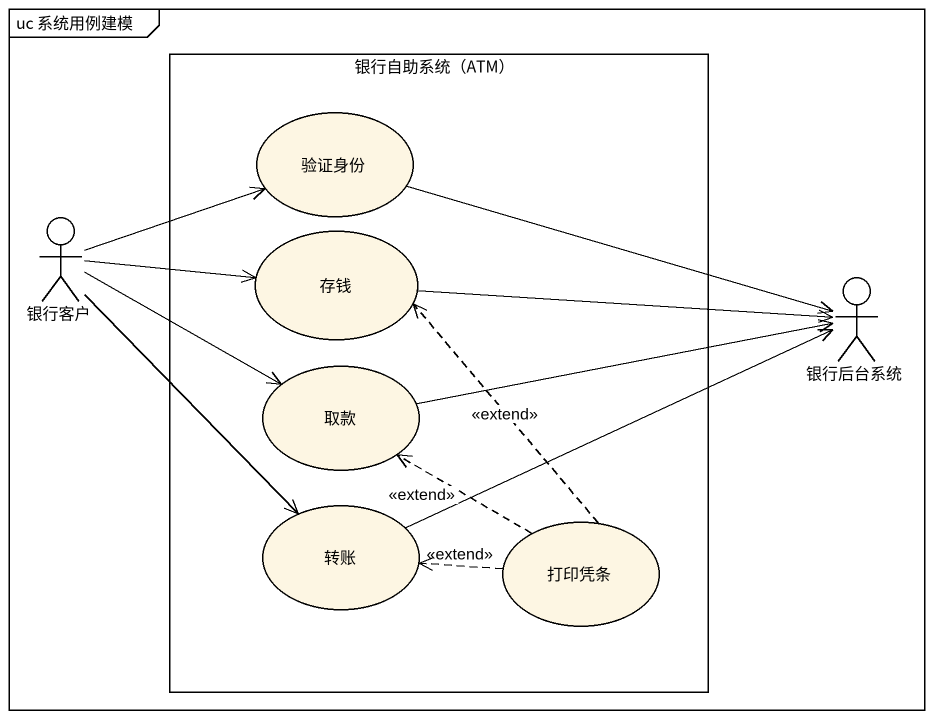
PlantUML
@startuml
mainframe uc 系统用例建模
rectangle "银行自助系统（ATM）" as 银行自助系统_ATM {
  usecase 验证身份
  usecase 存钱
  usecase 取款
  usecase 转账
  usecase 打印凭条
}
actor 银行客户
actor 银行后台系统
银行客户 -right-> 验证身份
银行客户 -right-> 存钱
银行客户 -right-> 取款
银行客户 --> 转账
银行后台系统 <-left- 验证身份
银行后台系统 <-left- 存钱
银行后台系统 <-left- 取款
银行后台系统 <-left- 转账
打印凭条 .up.> 存钱 : <<extend>>
打印凭条 .up.> 取款 : <<extend>>
打印凭条 .left.> 转账 : <<extend>>
@enduml
